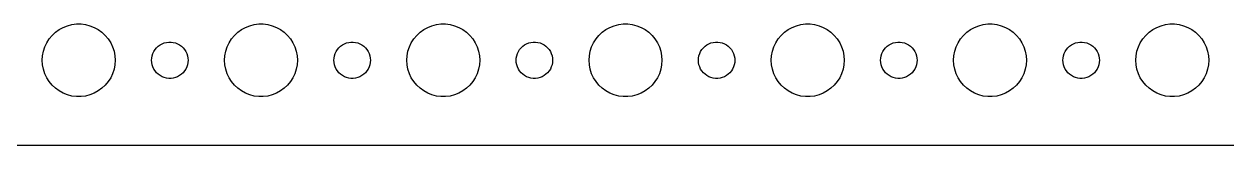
# Model space of a CAD drawing. Header units: metres. Extents: x -187 to 187, y -37 to 37.
# Drawn here: x -4.5 to 94.5, y -37 to -27 of the extents above; entities that cross this region are included whole.
import ezdxf

# ---------------------------------------------------------------- set-up
doc = ezdxf.new("R2010")
doc.units = ezdxf.units.M

msp = doc.modelspace()

# ---------------------------------------------------------------- linework, layer by layer
for p, q in [((-2.1869, -27.9464), (-1.91226, -27.6884)), ((-1.91226, -27.6884), (-1.60747, -27.467)), ((-1.60747, -27.467), (-1.27733, -27.2855)), ((-1.27733, -27.2855), (-0.92705, -27.1468)), ((-0.92705, -27.1468), (-0.56213, -27.0531)), ((-0.56213, -27.0531), (-0.18837, -27.0059)), ((-0.18837, -27.0059), (0.18837, -27.0059)), ((0.18837, -27.0059), (0.56213, -27.0531)), ((0.56213, -27.0531), (0.92705, -27.1468)), ((0.92705, -27.1468), (1.27733, -27.2855)), ((1.27733, -27.2855), (1.60747, -27.467)), ((1.60747, -27.467), (1.91226, -27.6884)), ((1.91226, -27.6884), (2.1869, -27.9464)), ((12.8131, -27.9464), (13.0877, -27.6884)), ((13.0877, -27.6884), (13.3925, -27.467)), ((13.3925, -27.467), (13.7227, -27.2855)), ((13.7227, -27.2855), (14.0729, -27.1468)), ((14.0729, -27.1468), (14.4379, -27.0531)), ((14.4379, -27.0531), (14.8116, -27.0059)), ((14.8116, -27.0059), (15.1884, -27.0059)), ((15.1884, -27.0059), (15.5621, -27.0531)), ((15.5621, -27.0531), (15.927, -27.1468)), ((15.927, -27.1468), (16.2773, -27.2855)), ((16.2773, -27.2855), (16.6075, -27.467)), ((16.6075, -27.467), (16.9123, -27.6884)), ((16.9123, -27.6884), (17.1869, -27.9464)), ((27.8131, -27.9464), (28.0877, -27.6884)), ((28.0877, -27.6884), (28.3925, -27.467)), ((28.3925, -27.467), (28.7227, -27.2855)), ((28.7227, -27.2855), (29.0729, -27.1468)), ((29.0729, -27.1468), (29.4379, -27.0531)), ((29.4379, -27.0531), (29.8116, -27.0059)), ((29.8116, -27.0059), (30.1884, -27.0059)), ((30.1884, -27.0059), (30.5621, -27.0531)), ((30.5621, -27.0531), (30.927, -27.1468)), ((30.927, -27.1468), (31.2773, -27.2855)), ((31.2773, -27.2855), (31.6075, -27.467)), ((31.6075, -27.467), (31.9123, -27.6884)), ((31.9123, -27.6884), (32.1869, -27.9464)), ((42.8131, -27.9464), (43.0877, -27.6884)), ((43.0877, -27.6884), (43.3925, -27.467)), ((43.3925, -27.467), (43.7227, -27.2855)), ((43.7227, -27.2855), (44.0729, -27.1468)), ((44.0729, -27.1468), (44.4379, -27.0531)), ((44.4379, -27.0531), (44.8116, -27.0059)), ((44.8116, -27.0059), (45.1884, -27.0059)), ((45.1884, -27.0059), (45.5621, -27.0531)), ((45.5621, -27.0531), (45.927, -27.1468)), ((45.927, -27.1468), (46.2773, -27.2855)), ((46.2773, -27.2855), (46.6075, -27.467)), ((46.6075, -27.467), (46.9123, -27.6884)), ((46.9123, -27.6884), (47.1869, -27.9464)), ((57.8131, -27.9464), (58.0877, -27.6884)), ((58.0877, -27.6884), (58.3925, -27.467)), ((58.3925, -27.467), (58.7227, -27.2855)), ((58.7227, -27.2855), (59.0729, -27.1468)), ((59.0729, -27.1468), (59.4379, -27.0531)), ((59.4379, -27.0531), (59.8116, -27.0059)), ((59.8116, -27.0059), (60.1884, -27.0059)), ((60.1884, -27.0059), (60.5621, -27.0531)), ((60.5621, -27.0531), (60.927, -27.1468)), ((60.927, -27.1468), (61.2773, -27.2855)), ((61.2773, -27.2855), (61.6075, -27.467)), ((61.6075, -27.467), (61.9123, -27.6884)), ((61.9123, -27.6884), (62.1869, -27.9464)), ((72.8131, -27.9464), (73.0877, -27.6884)), ((73.0877, -27.6884), (73.3925, -27.467)), ((73.3925, -27.467), (73.7227, -27.2855)), ((73.7227, -27.2855), (74.073, -27.1468)), ((74.073, -27.1468), (74.4379, -27.0531)), ((74.4379, -27.0531), (74.8116, -27.0059)), ((74.8116, -27.0059), (75.1884, -27.0059)), ((75.1884, -27.0059), (75.5621, -27.0531)), ((75.5621, -27.0531), (75.927, -27.1468)), ((75.927, -27.1468), (76.2773, -27.2855)), ((76.2773, -27.2855), (76.6075, -27.467)), ((76.6075, -27.467), (76.9123, -27.6884)), ((76.9123, -27.6884), (77.1869, -27.9464)), ((87.8131, -27.9464), (88.0877, -27.6884)), ((88.0877, -27.6884), (88.3925, -27.467)), ((88.3925, -27.467), (88.7227, -27.2855)), ((88.7227, -27.2855), (89.073, -27.1468)), ((89.073, -27.1468), (89.4379, -27.0531)), ((89.4379, -27.0531), (89.8116, -27.0059)), ((89.8116, -27.0059), (90.1884, -27.0059)), ((90.1884, -27.0059), (90.5621, -27.0531)), ((90.5621, -27.0531), (90.927, -27.1468)), ((90.927, -27.1468), (91.2773, -27.2855)), ((91.2773, -27.2855), (91.6075, -27.467)), ((91.6075, -27.467), (91.9123, -27.6884)), ((91.9123, -27.6884), (92.1869, -27.9464)), ((-2.78932, -28.8956), (-2.62891, -28.5547)), ((-2.62891, -28.5547), (-2.42705, -28.2366)), ((-2.42705, -28.2366), (-2.1869, -27.9464)), ((2.1869, -27.9464), (2.42705, -28.2366)), ((2.42705, -28.2366), (2.62891, -28.5547)), ((2.62891, -28.5547), (2.78932, -28.8956)), ((6.69626, -28.7335), (6.86133, -28.6427)), ((6.86133, -28.6427), (7.03647, -28.5734)), ((7.03647, -28.5734), (7.21892, -28.5266)), ((7.21892, -28.5266), (7.40581, -28.503)), ((7.40581, -28.503), (7.59418, -28.503)), ((7.59418, -28.503), (7.78107, -28.5266)), ((7.78107, -28.5266), (7.96352, -28.5734)), ((7.96352, -28.5734), (8.13866, -28.6427)), ((8.13866, -28.6427), (8.30373, -28.7335)), ((12.2107, -28.8956), (12.3711, -28.5547)), ((12.3711, -28.5547), (12.5729, -28.2366)), ((12.5729, -28.2366), (12.8131, -27.9464)), ((17.1869, -27.9464), (17.427, -28.2366)), ((17.427, -28.2366), (17.6289, -28.5547)), ((17.6289, -28.5547), (17.7893, -28.8956)), ((21.6963, -28.7335), (21.8613, -28.6427)), ((21.8613, -28.6427), (22.0365, -28.5734)), ((22.0365, -28.5734), (22.2189, -28.5266)), ((22.2189, -28.5266), (22.4058, -28.503)), ((22.4058, -28.503), (22.5942, -28.503)), ((22.5942, -28.503), (22.7811, -28.5266)), ((22.7811, -28.5266), (22.9635, -28.5734)), ((22.9635, -28.5734), (23.1387, -28.6427)), ((23.1387, -28.6427), (23.3037, -28.7335)), ((27.2107, -28.8956), (27.3711, -28.5547)), ((27.3711, -28.5547), (27.5729, -28.2366)), ((27.5729, -28.2366), (27.8131, -27.9464)), ((32.1869, -27.9464), (32.427, -28.2366)), ((32.427, -28.2366), (32.6289, -28.5547)), ((32.6289, -28.5547), (32.7893, -28.8956)), ((36.6963, -28.7335), (36.8613, -28.6427)), ((36.8613, -28.6427), (37.0365, -28.5734)), ((37.0365, -28.5734), (37.2189, -28.5266)), ((37.2189, -28.5266), (37.4058, -28.503)), ((37.4058, -28.503), (37.5942, -28.503)), ((37.5942, -28.503), (37.7811, -28.5266)), ((37.7811, -28.5266), (37.9635, -28.5734)), ((37.9635, -28.5734), (38.1387, -28.6427)), ((38.1387, -28.6427), (38.3037, -28.7335)), ((42.2107, -28.8956), (42.3711, -28.5547)), ((42.3711, -28.5547), (42.5729, -28.2366)), ((42.5729, -28.2366), (42.8131, -27.9464)), ((47.1869, -27.9464), (47.427, -28.2366)), ((47.427, -28.2366), (47.6289, -28.5547)), ((47.6289, -28.5547), (47.7893, -28.8956)), ((51.6963, -28.7335), (51.8613, -28.6427)), ((51.8613, -28.6427), (52.0365, -28.5734)), ((52.0365, -28.5734), (52.2189, -28.5266)), ((52.2189, -28.5266), (52.4058, -28.503)), ((52.4058, -28.503), (52.5942, -28.503)), ((52.5942, -28.503), (52.7811, -28.5266)), ((52.7811, -28.5266), (52.9635, -28.5734)), ((52.9635, -28.5734), (53.1387, -28.6427)), ((53.1387, -28.6427), (53.3037, -28.7335)), ((57.2107, -28.8956), (57.3711, -28.5547)), ((57.3711, -28.5547), (57.5729, -28.2366)), ((57.5729, -28.2366), (57.8131, -27.9464)), ((62.1869, -27.9464), (62.427, -28.2366)), ((62.427, -28.2366), (62.6289, -28.5547)), ((62.6289, -28.5547), (62.7893, -28.8956)), ((66.6963, -28.7335), (66.8613, -28.6427)), ((66.8613, -28.6427), (67.0365, -28.5734)), ((67.0365, -28.5734), (67.2189, -28.5266)), ((67.2189, -28.5266), (67.4058, -28.503)), ((67.4058, -28.503), (67.5942, -28.503)), ((67.5942, -28.503), (67.7811, -28.5266)), ((67.7811, -28.5266), (67.9635, -28.5734)), ((67.9635, -28.5734), (68.1387, -28.6427)), ((68.1387, -28.6427), (68.3037, -28.7335)), ((72.2107, -28.8956), (72.3711, -28.5547)), ((72.3711, -28.5547), (72.573, -28.2366)), ((72.573, -28.2366), (72.8131, -27.9464)), ((77.1869, -27.9464), (77.427, -28.2366)), ((77.427, -28.2366), (77.6289, -28.5547)), ((77.6289, -28.5547), (77.7893, -28.8956)), ((81.6963, -28.7335), (81.8613, -28.6427)), ((81.8613, -28.6427), (82.0365, -28.5734)), ((82.0365, -28.5734), (82.2189, -28.5266)), ((82.2189, -28.5266), (82.4058, -28.503)), ((82.4058, -28.503), (82.5942, -28.503)), ((82.5942, -28.503), (82.7811, -28.5266)), ((82.7811, -28.5266), (82.9635, -28.5734)), ((82.9635, -28.5734), (83.1387, -28.6427)), ((83.1387, -28.6427), (83.3037, -28.7335)), ((87.2107, -28.8956), (87.3711, -28.5547)), ((87.3711, -28.5547), (87.573, -28.2366)), ((87.573, -28.2366), (87.8131, -27.9464)), ((92.1869, -27.9464), (92.427, -28.2366)), ((92.427, -28.2366), (92.6289, -28.5547)), ((92.6289, -28.5547), (92.7893, -28.8956)), ((-3, -30), (-2.97633, -29.624)), ((-2.97633, -29.624), (-2.90575, -29.2539)), ((-2.90575, -29.2539), (-2.78932, -28.8956)), ((2.78932, -28.8956), (2.90575, -29.2539)), ((2.90575, -29.2539), (2.97633, -29.624)), ((2.97633, -29.624), (3, -30)), ((6.01183, -29.812), (6.04712, -29.627)), ((6.04712, -29.627), (6.10533, -29.4478)), ((6.10533, -29.4478), (6.18553, -29.2774)), ((6.18553, -29.2774), (6.28647, -29.1183)), ((6.28647, -29.1183), (6.40654, -28.9732)), ((6.40654, -28.9732), (6.54385, -28.8442)), ((6.54385, -28.8442), (6.69626, -28.7335)), ((8.30373, -28.7335), (8.45613, -28.8442)), ((8.45613, -28.8442), (8.59344, -28.9732)), ((8.59344, -28.9732), (8.71352, -29.1183)), ((8.71352, -29.1183), (8.81445, -29.2774)), ((8.81445, -29.2774), (8.89465, -29.4478)), ((8.89465, -29.4478), (8.95287, -29.627)), ((8.95287, -29.627), (8.98816, -29.812)), ((12, -30), (12.0237, -29.624)), ((12.0237, -29.624), (12.0942, -29.2539)), ((12.0942, -29.2539), (12.2107, -28.8956)), ((17.7893, -28.8956), (17.9057, -29.2539)), ((17.9057, -29.2539), (17.9763, -29.624)), ((17.9763, -29.624), (18, -30)), ((21.0118, -29.812), (21.0471, -29.627)), ((21.0471, -29.627), (21.1053, -29.4478)), ((21.1053, -29.4478), (21.1855, -29.2774)), ((21.1855, -29.2774), (21.2865, -29.1183)), ((21.2865, -29.1183), (21.4065, -28.9732)), ((21.4065, -28.9732), (21.5439, -28.8442)), ((21.5439, -28.8442), (21.6963, -28.7335)), ((23.3037, -28.7335), (23.4561, -28.8442)), ((23.4561, -28.8442), (23.5934, -28.9732)), ((23.5934, -28.9732), (23.7135, -29.1183)), ((23.7135, -29.1183), (23.8145, -29.2774)), ((23.8145, -29.2774), (23.8947, -29.4478)), ((23.8947, -29.4478), (23.9529, -29.627)), ((23.9529, -29.627), (23.9882, -29.812)), ((27, -30), (27.0237, -29.624)), ((27.0237, -29.624), (27.0942, -29.2539)), ((27.0942, -29.2539), (27.2107, -28.8956)), ((32.7893, -28.8956), (32.9057, -29.2539)), ((32.9057, -29.2539), (32.9763, -29.624)), ((32.9763, -29.624), (33, -30)), ((36.0118, -29.812), (36.0471, -29.627)), ((36.0471, -29.627), (36.1053, -29.4478)), ((36.1053, -29.4478), (36.1855, -29.2774)), ((36.1855, -29.2774), (36.2865, -29.1183)), ((36.2865, -29.1183), (36.4065, -28.9732)), ((36.4065, -28.9732), (36.5439, -28.8442)), ((36.5439, -28.8442), (36.6963, -28.7335)), ((38.3037, -28.7335), (38.4561, -28.8442)), ((38.4561, -28.8442), (38.5934, -28.9732)), ((38.5934, -28.9732), (38.7135, -29.1183)), ((38.7135, -29.1183), (38.8145, -29.2774)), ((38.8145, -29.2774), (38.8947, -29.4478)), ((38.8947, -29.4478), (38.9529, -29.627)), ((38.9529, -29.627), (38.9882, -29.812)), ((42, -30), (42.0237, -29.624)), ((42.0237, -29.624), (42.0942, -29.2539)), ((42.0942, -29.2539), (42.2107, -28.8956)), ((47.7893, -28.8956), (47.9057, -29.2539)), ((47.9057, -29.2539), (47.9763, -29.624)), ((47.9763, -29.624), (48, -30)), ((51.0118, -29.812), (51.0471, -29.627)), ((51.0471, -29.627), (51.1053, -29.4478)), ((51.1053, -29.4478), (51.1855, -29.2774)), ((51.1855, -29.2774), (51.2865, -29.1183)), ((51.2865, -29.1183), (51.4065, -28.9732)), ((51.4065, -28.9732), (51.5439, -28.8442)), ((51.5439, -28.8442), (51.6963, -28.7335)), ((53.3037, -28.7335), (53.4561, -28.8442)), ((53.4561, -28.8442), (53.5934, -28.9732)), ((53.5934, -28.9732), (53.7135, -29.1183)), ((53.7135, -29.1183), (53.8145, -29.2774)), ((53.8145, -29.2774), (53.8947, -29.4478)), ((53.8947, -29.4478), (53.9529, -29.627)), ((53.9529, -29.627), (53.9882, -29.812)), ((57, -30), (57.0237, -29.624)), ((57.0237, -29.624), (57.0942, -29.2539)), ((57.0942, -29.2539), (57.2107, -28.8956)), ((62.7893, -28.8956), (62.9057, -29.2539)), ((62.9057, -29.2539), (62.9763, -29.624)), ((62.9763, -29.624), (63, -30)), ((66.0118, -29.812), (66.0471, -29.627)), ((66.0471, -29.627), (66.1053, -29.4478)), ((66.1053, -29.4478), (66.1855, -29.2774)), ((66.1855, -29.2774), (66.2865, -29.1183)), ((66.2865, -29.1183), (66.4065, -28.9732)), ((66.4065, -28.9732), (66.5439, -28.8442)), ((66.5439, -28.8442), (66.6963, -28.7335)), ((68.3037, -28.7335), (68.4561, -28.8442)), ((68.4561, -28.8442), (68.5934, -28.9732)), ((68.5934, -28.9732), (68.7135, -29.1183)), ((68.7135, -29.1183), (68.8145, -29.2774)), ((68.8145, -29.2774), (68.8947, -29.4478)), ((68.8947, -29.4478), (68.9529, -29.627)), ((68.9529, -29.627), (68.9882, -29.812)), ((72, -30), (72.0237, -29.624)), ((72.0237, -29.624), (72.0943, -29.2539)), ((72.0943, -29.2539), (72.2107, -28.8956)), ((77.7893, -28.8956), (77.9057, -29.2539)), ((77.9057, -29.2539), (77.9763, -29.624)), ((77.9763, -29.624), (78, -30)), ((81.0118, -29.812), (81.0471, -29.627)), ((81.0471, -29.627), (81.1053, -29.4478)), ((81.1053, -29.4478), (81.1855, -29.2774)), ((81.1855, -29.2774), (81.2865, -29.1183)), ((81.2865, -29.1183), (81.4065, -28.9732)), ((81.4065, -28.9732), (81.5439, -28.8442)), ((81.5439, -28.8442), (81.6963, -28.7335)), ((83.3037, -28.7335), (83.4561, -28.8442)), ((83.4561, -28.8442), (83.5934, -28.9732)), ((83.5934, -28.9732), (83.7135, -29.1183)), ((83.7135, -29.1183), (83.8145, -29.2774)), ((83.8145, -29.2774), (83.8947, -29.4478)), ((83.8947, -29.4478), (83.9529, -29.627)), ((83.9529, -29.627), (83.9882, -29.812)), ((87, -30), (87.0237, -29.624)), ((87.0237, -29.624), (87.0943, -29.2539)), ((87.0943, -29.2539), (87.2107, -28.8956)), ((92.7893, -28.8956), (92.9057, -29.2539)), ((92.9057, -29.2539), (92.9763, -29.624)), ((92.9763, -29.624), (93, -30)), ((-2.97633, -30.376), (-3, -30)), ((-2.90575, -30.7461), (-2.97633, -30.376)), ((2.97633, -30.376), (2.90575, -30.7461)), ((3, -30), (2.97633, -30.376)), ((6, -30), (6.01183, -29.812)), ((6.01183, -30.188), (6, -30)), ((6.04712, -30.373), (6.01183, -30.188)), ((6.10533, -30.5522), (6.04712, -30.373)), ((6.18553, -30.7226), (6.10533, -30.5522)), ((8.89465, -30.5522), (8.81445, -30.7226)), ((8.95287, -30.373), (8.89465, -30.5522)), ((8.98816, -30.188), (8.95287, -30.373)), ((8.98816, -29.812), (9, -30)), ((9, -30), (8.98816, -30.188)), ((12.0237, -30.376), (12, -30)), ((12.0942, -30.7461), (12.0237, -30.376)), ((17.9763, -30.376), (17.9057, -30.7461)), ((18, -30), (17.9763, -30.376)), ((21, -30), (21.0118, -29.812)), ((21.0118, -30.188), (21, -30)), ((21.0471, -30.373), (21.0118, -30.188)), ((21.1053, -30.5522), (21.0471, -30.373)), ((21.1855, -30.7226), (21.1053, -30.5522)), ((23.8947, -30.5522), (23.8145, -30.7226)), ((23.9529, -30.373), (23.8947, -30.5522)), ((23.9882, -30.188), (23.9529, -30.373)), ((23.9882, -29.812), (24, -30)), ((24, -30), (23.9882, -30.188)), ((27.0237, -30.376), (27, -30)), ((27.0942, -30.7461), (27.0237, -30.376)), ((32.9763, -30.376), (32.9057, -30.7461)), ((33, -30), (32.9763, -30.376)), ((36, -30), (36.0118, -29.812)), ((36.0118, -30.188), (36, -30)), ((36.0471, -30.373), (36.0118, -30.188)), ((36.1053, -30.5522), (36.0471, -30.373)), ((36.1855, -30.7226), (36.1053, -30.5522)), ((38.8947, -30.5522), (38.8145, -30.7226)), ((38.9529, -30.373), (38.8947, -30.5522)), ((38.9882, -30.188), (38.9529, -30.373)), ((38.9882, -29.812), (39, -30)), ((39, -30), (38.9882, -30.188)), ((42.0237, -30.376), (42, -30)), ((42.0942, -30.7461), (42.0237, -30.376)), ((47.9763, -30.376), (47.9057, -30.7461)), ((48, -30), (47.9763, -30.376)), ((51, -30), (51.0118, -29.812)), ((51.0118, -30.188), (51, -30)), ((51.0471, -30.373), (51.0118, -30.188)), ((51.1053, -30.5522), (51.0471, -30.373)), ((51.1855, -30.7226), (51.1053, -30.5522)), ((53.8947, -30.5522), (53.8145, -30.7226)), ((53.9529, -30.373), (53.8947, -30.5522)), ((53.9882, -30.188), (53.9529, -30.373)), ((53.9882, -29.812), (54, -30)), ((54, -30), (53.9882, -30.188)), ((57.0237, -30.376), (57, -30)), ((57.0942, -30.7461), (57.0237, -30.376)), ((62.9763, -30.376), (62.9057, -30.7461)), ((63, -30), (62.9763, -30.376)), ((66, -30), (66.0118, -29.812)), ((66.0118, -30.188), (66, -30)), ((66.0471, -30.373), (66.0118, -30.188)), ((66.1053, -30.5522), (66.0471, -30.373)), ((66.1855, -30.7226), (66.1053, -30.5522)), ((68.8947, -30.5522), (68.8145, -30.7226)), ((68.9529, -30.373), (68.8947, -30.5522)), ((68.9882, -30.188), (68.9529, -30.373)), ((68.9882, -29.812), (69, -30)), ((69, -30), (68.9882, -30.188)), ((72.0237, -30.376), (72, -30)), ((72.0943, -30.7461), (72.0237, -30.376)), ((77.9763, -30.376), (77.9057, -30.7461)), ((78, -30), (77.9763, -30.376)), ((81, -30), (81.0118, -29.812)), ((81.0118, -30.188), (81, -30)), ((81.0471, -30.373), (81.0118, -30.188)), ((81.1053, -30.5522), (81.0471, -30.373)), ((81.1855, -30.7226), (81.1053, -30.5522)), ((83.8947, -30.5522), (83.8145, -30.7226)), ((83.9529, -30.373), (83.8947, -30.5522)), ((83.9882, -30.188), (83.9529, -30.373)), ((83.9882, -29.812), (84, -30)), ((84, -30), (83.9882, -30.188)), ((87.0237, -30.376), (87, -30)), ((87.0943, -30.7461), (87.0237, -30.376)), ((92.9763, -30.376), (92.9057, -30.7461)), ((93, -30), (92.9763, -30.376)), ((-2.78932, -31.1044), (-2.90575, -30.7461)), ((-2.62891, -31.4453), (-2.78932, -31.1044)), ((-2.42705, -31.7634), (-2.62891, -31.4453)), ((2.62891, -31.4453), (2.42705, -31.7634)), ((2.78932, -31.1044), (2.62891, -31.4453)), ((2.90575, -30.7461), (2.78932, -31.1044)), ((6.28647, -30.8817), (6.18553, -30.7226)), ((6.40654, -31.0268), (6.28647, -30.8817)), ((6.54385, -31.1558), (6.40654, -31.0268)), ((6.69626, -31.2665), (6.54385, -31.1558)), ((6.86133, -31.3572), (6.69626, -31.2665)), ((7.03647, -31.4266), (6.86133, -31.3572)), ((7.21892, -31.4734), (7.03647, -31.4266)), ((7.40581, -31.497), (7.21892, -31.4734)), ((7.59418, -31.497), (7.40581, -31.497)), ((7.78107, -31.4734), (7.59418, -31.497)), ((7.96352, -31.4266), (7.78107, -31.4734)), ((8.13866, -31.3572), (7.96352, -31.4266)), ((8.30373, -31.2665), (8.13866, -31.3572)), ((8.45613, -31.1558), (8.30373, -31.2665)), ((8.59344, -31.0268), (8.45613, -31.1558)), ((8.71352, -30.8817), (8.59344, -31.0268)), ((8.81445, -30.7226), (8.71352, -30.8817)), ((12.2107, -31.1044), (12.0942, -30.7461)), ((12.3711, -31.4453), (12.2107, -31.1044)), ((12.5729, -31.7634), (12.3711, -31.4453)), ((17.6289, -31.4453), (17.427, -31.7634)), ((17.7893, -31.1044), (17.6289, -31.4453)), ((17.9057, -30.7461), (17.7893, -31.1044)), ((21.2865, -30.8817), (21.1855, -30.7226)), ((21.4065, -31.0268), (21.2865, -30.8817)), ((21.5439, -31.1558), (21.4065, -31.0268)), ((21.6963, -31.2665), (21.5439, -31.1558)), ((21.8613, -31.3572), (21.6963, -31.2665)), ((22.0365, -31.4266), (21.8613, -31.3572)), ((22.2189, -31.4734), (22.0365, -31.4266)), ((22.4058, -31.497), (22.2189, -31.4734)), ((22.5942, -31.497), (22.4058, -31.497)), ((22.7811, -31.4734), (22.5942, -31.497)), ((22.9635, -31.4266), (22.7811, -31.4734)), ((23.1387, -31.3572), (22.9635, -31.4266)), ((23.3037, -31.2665), (23.1387, -31.3572)), ((23.4561, -31.1558), (23.3037, -31.2665)), ((23.5934, -31.0268), (23.4561, -31.1558)), ((23.7135, -30.8817), (23.5934, -31.0268)), ((23.8145, -30.7226), (23.7135, -30.8817)), ((27.2107, -31.1044), (27.0942, -30.7461)), ((27.3711, -31.4453), (27.2107, -31.1044)), ((27.5729, -31.7634), (27.3711, -31.4453)), ((32.6289, -31.4453), (32.427, -31.7634)), ((32.7893, -31.1044), (32.6289, -31.4453)), ((32.9057, -30.7461), (32.7893, -31.1044)), ((36.2865, -30.8817), (36.1855, -30.7226)), ((36.4065, -31.0268), (36.2865, -30.8817)), ((36.5439, -31.1558), (36.4065, -31.0268)), ((36.6963, -31.2665), (36.5439, -31.1558)), ((36.8613, -31.3572), (36.6963, -31.2665)), ((37.0365, -31.4266), (36.8613, -31.3572)), ((37.2189, -31.4734), (37.0365, -31.4266)), ((37.4058, -31.497), (37.2189, -31.4734)), ((37.5942, -31.497), (37.4058, -31.497)), ((37.7811, -31.4734), (37.5942, -31.497)), ((37.9635, -31.4266), (37.7811, -31.4734)), ((38.1387, -31.3572), (37.9635, -31.4266)), ((38.3037, -31.2665), (38.1387, -31.3572)), ((38.4561, -31.1558), (38.3037, -31.2665)), ((38.5934, -31.0268), (38.4561, -31.1558)), ((38.7135, -30.8817), (38.5934, -31.0268)), ((38.8145, -30.7226), (38.7135, -30.8817)), ((42.2107, -31.1044), (42.0942, -30.7461)), ((42.3711, -31.4453), (42.2107, -31.1044)), ((42.5729, -31.7634), (42.3711, -31.4453)), ((47.6289, -31.4453), (47.427, -31.7634)), ((47.7893, -31.1044), (47.6289, -31.4453)), ((47.9057, -30.7461), (47.7893, -31.1044)), ((51.2865, -30.8817), (51.1855, -30.7226)), ((51.4065, -31.0268), (51.2865, -30.8817)), ((51.5439, -31.1558), (51.4065, -31.0268)), ((51.6963, -31.2665), (51.5439, -31.1558)), ((51.8613, -31.3572), (51.6963, -31.2665)), ((52.0365, -31.4266), (51.8613, -31.3572)), ((52.2189, -31.4734), (52.0365, -31.4266)), ((52.4058, -31.497), (52.2189, -31.4734)), ((52.5942, -31.497), (52.4058, -31.497)), ((52.7811, -31.4734), (52.5942, -31.497)), ((52.9635, -31.4266), (52.7811, -31.4734)), ((53.1387, -31.3572), (52.9635, -31.4266)), ((53.3037, -31.2665), (53.1387, -31.3572)), ((53.4561, -31.1558), (53.3037, -31.2665)), ((53.5934, -31.0268), (53.4561, -31.1558)), ((53.7135, -30.8817), (53.5934, -31.0268)), ((53.8145, -30.7226), (53.7135, -30.8817)), ((57.2107, -31.1044), (57.0942, -30.7461)), ((57.3711, -31.4453), (57.2107, -31.1044)), ((57.5729, -31.7634), (57.3711, -31.4453)), ((62.6289, -31.4453), (62.427, -31.7634)), ((62.7893, -31.1044), (62.6289, -31.4453)), ((62.9057, -30.7461), (62.7893, -31.1044)), ((66.2865, -30.8817), (66.1855, -30.7226)), ((66.4065, -31.0268), (66.2865, -30.8817)), ((66.5439, -31.1558), (66.4065, -31.0268)), ((66.6963, -31.2665), (66.5439, -31.1558)), ((66.8613, -31.3572), (66.6963, -31.2665)), ((67.0365, -31.4266), (66.8613, -31.3572)), ((67.2189, -31.4734), (67.0365, -31.4266)), ((67.4058, -31.497), (67.2189, -31.4734)), ((67.5942, -31.497), (67.4058, -31.497)), ((67.7811, -31.4734), (67.5942, -31.497)), ((67.9635, -31.4266), (67.7811, -31.4734)), ((68.1387, -31.3572), (67.9635, -31.4266)), ((68.3037, -31.2665), (68.1387, -31.3572)), ((68.4561, -31.1558), (68.3037, -31.2665)), ((68.5934, -31.0268), (68.4561, -31.1558)), ((68.7135, -30.8817), (68.5934, -31.0268)), ((68.8145, -30.7226), (68.7135, -30.8817)), ((72.2107, -31.1044), (72.0943, -30.7461)), ((72.3711, -31.4453), (72.2107, -31.1044)), ((72.573, -31.7634), (72.3711, -31.4453)), ((77.6289, -31.4453), (77.427, -31.7634)), ((77.7893, -31.1044), (77.6289, -31.4453)), ((77.9057, -30.7461), (77.7893, -31.1044)), ((81.2865, -30.8817), (81.1855, -30.7226)), ((81.4065, -31.0268), (81.2865, -30.8817)), ((81.5439, -31.1558), (81.4065, -31.0268)), ((81.6963, -31.2665), (81.5439, -31.1558)), ((81.8613, -31.3572), (81.6963, -31.2665)), ((82.0365, -31.4266), (81.8613, -31.3572)), ((82.2189, -31.4734), (82.0365, -31.4266)), ((82.4058, -31.497), (82.2189, -31.4734)), ((82.5942, -31.497), (82.4058, -31.497)), ((82.7811, -31.4734), (82.5942, -31.497)), ((82.9635, -31.4266), (82.7811, -31.4734)), ((83.1387, -31.3572), (82.9635, -31.4266)), ((83.3037, -31.2665), (83.1387, -31.3572)), ((83.4561, -31.1558), (83.3037, -31.2665)), ((83.5934, -31.0268), (83.4561, -31.1558)), ((83.7135, -30.8817), (83.5934, -31.0268)), ((83.8145, -30.7226), (83.7135, -30.8817)), ((87.2107, -31.1044), (87.0943, -30.7461)), ((87.3711, -31.4453), (87.2107, -31.1044)), ((87.573, -31.7634), (87.3711, -31.4453)), ((92.6289, -31.4453), (92.427, -31.7634)), ((92.7893, -31.1044), (92.6289, -31.4453)), ((92.9057, -30.7461), (92.7893, -31.1044)), ((-2.1869, -32.0536), (-2.42705, -31.7634)), ((-1.91226, -32.3115), (-2.1869, -32.0536)), ((-1.60747, -32.533), (-1.91226, -32.3115)), ((-1.27733, -32.7145), (-1.60747, -32.533)), ((1.60747, -32.533), (1.27733, -32.7145)), ((1.91226, -32.3115), (1.60747, -32.533)), ((2.1869, -32.0536), (1.91226, -32.3115)), ((2.42705, -31.7634), (2.1869, -32.0536)), ((12.8131, -32.0536), (12.5729, -31.7634)), ((13.0877, -32.3115), (12.8131, -32.0536)), ((13.3925, -32.533), (13.0877, -32.3115)), ((13.7227, -32.7145), (13.3925, -32.533)), ((16.6075, -32.533), (16.2773, -32.7145)), ((16.9123, -32.3115), (16.6075, -32.533)), ((17.1869, -32.0536), (16.9123, -32.3115)), ((17.427, -31.7634), (17.1869, -32.0536)), ((27.8131, -32.0536), (27.5729, -31.7634)), ((28.0877, -32.3115), (27.8131, -32.0536)), ((28.3925, -32.533), (28.0877, -32.3115)), ((28.7227, -32.7145), (28.3925, -32.533)), ((31.6075, -32.533), (31.2773, -32.7145)), ((31.9123, -32.3115), (31.6075, -32.533)), ((32.1869, -32.0536), (31.9123, -32.3115)), ((32.427, -31.7634), (32.1869, -32.0536)), ((42.8131, -32.0536), (42.5729, -31.7634)), ((43.0877, -32.3115), (42.8131, -32.0536)), ((43.3925, -32.533), (43.0877, -32.3115)), ((43.7227, -32.7145), (43.3925, -32.533)), ((46.6075, -32.533), (46.2773, -32.7145)), ((46.9123, -32.3115), (46.6075, -32.533)), ((47.1869, -32.0536), (46.9123, -32.3115)), ((47.427, -31.7634), (47.1869, -32.0536)), ((57.8131, -32.0536), (57.5729, -31.7634)), ((58.0877, -32.3115), (57.8131, -32.0536)), ((58.3925, -32.533), (58.0877, -32.3115)), ((58.7227, -32.7145), (58.3925, -32.533)), ((61.6075, -32.533), (61.2773, -32.7145)), ((61.9123, -32.3115), (61.6075, -32.533)), ((62.1869, -32.0536), (61.9123, -32.3115)), ((62.427, -31.7634), (62.1869, -32.0536)), ((72.8131, -32.0536), (72.573, -31.7634)), ((73.0877, -32.3115), (72.8131, -32.0536)), ((73.3925, -32.533), (73.0877, -32.3115)), ((73.7227, -32.7145), (73.3925, -32.533)), ((76.6075, -32.533), (76.2773, -32.7145)), ((76.9123, -32.3115), (76.6075, -32.533)), ((77.1869, -32.0536), (76.9123, -32.3115)), ((77.427, -31.7634), (77.1869, -32.0536)), ((87.8131, -32.0536), (87.573, -31.7634)), ((88.0877, -32.3115), (87.8131, -32.0536)), ((88.3925, -32.533), (88.0877, -32.3115)), ((88.7227, -32.7145), (88.3925, -32.533)), ((91.6075, -32.533), (91.2773, -32.7145)), ((91.9123, -32.3115), (91.6075, -32.533)), ((92.1869, -32.0536), (91.9123, -32.3115)), ((92.427, -31.7634), (92.1869, -32.0536)), ((-0.92705, -32.8532), (-1.27733, -32.7145)), ((-0.56213, -32.9469), (-0.92705, -32.8532)), ((-0.18837, -32.9941), (-0.56213, -32.9469)), ((0.18837, -32.9941), (-0.18837, -32.9941)), ((0.56213, -32.9469), (0.18837, -32.9941)), ((0.92705, -32.8532), (0.56213, -32.9469)), ((1.27733, -32.7145), (0.92705, -32.8532)), ((14.0729, -32.8532), (13.7227, -32.7145)), ((14.4379, -32.9469), (14.0729, -32.8532)), ((14.8116, -32.9941), (14.4379, -32.9469)), ((15.1884, -32.9941), (14.8116, -32.9941)), ((15.5621, -32.9469), (15.1884, -32.9941)), ((15.927, -32.8532), (15.5621, -32.9469)), ((16.2773, -32.7145), (15.927, -32.8532)), ((29.0729, -32.8532), (28.7227, -32.7145)), ((29.4379, -32.9469), (29.0729, -32.8532)), ((29.8116, -32.9941), (29.4379, -32.9469)), ((30.1884, -32.9941), (29.8116, -32.9941)), ((30.5621, -32.9469), (30.1884, -32.9941)), ((30.927, -32.8532), (30.5621, -32.9469)), ((31.2773, -32.7145), (30.927, -32.8532)), ((44.0729, -32.8532), (43.7227, -32.7145)), ((44.4379, -32.9469), (44.0729, -32.8532)), ((44.8116, -32.9941), (44.4379, -32.9469)), ((45.1884, -32.9941), (44.8116, -32.9941)), ((45.5621, -32.9469), (45.1884, -32.9941)), ((45.927, -32.8532), (45.5621, -32.9469)), ((46.2773, -32.7145), (45.927, -32.8532)), ((59.0729, -32.8532), (58.7227, -32.7145)), ((59.4379, -32.9469), (59.0729, -32.8532)), ((59.8116, -32.9941), (59.4379, -32.9469)), ((60.1884, -32.9941), (59.8116, -32.9941)), ((60.5621, -32.9469), (60.1884, -32.9941)), ((60.927, -32.8532), (60.5621, -32.9469)), ((61.2773, -32.7145), (60.927, -32.8532)), ((74.073, -32.8532), (73.7227, -32.7145)), ((74.4379, -32.9469), (74.073, -32.8532)), ((74.8116, -32.9941), (74.4379, -32.9469)), ((75.1884, -32.9941), (74.8116, -32.9941)), ((75.5621, -32.9469), (75.1884, -32.9941)), ((75.927, -32.8532), (75.5621, -32.9469)), ((76.2773, -32.7145), (75.927, -32.8532)), ((89.073, -32.8532), (88.7227, -32.7145)), ((89.4379, -32.9469), (89.073, -32.8532)), ((89.8116, -32.9941), (89.4379, -32.9469)), ((90.1884, -32.9941), (89.8116, -32.9941)), ((90.5621, -32.9469), (90.1884, -32.9941)), ((90.927, -32.8532), (90.5621, -32.9469)), ((91.2773, -32.7145), (90.927, -32.8532)), ((-182.314, -36.9901), (182.314, -36.9901))]:
    msp.add_line(p, q)

doc.saveas('drawing.dxf')
